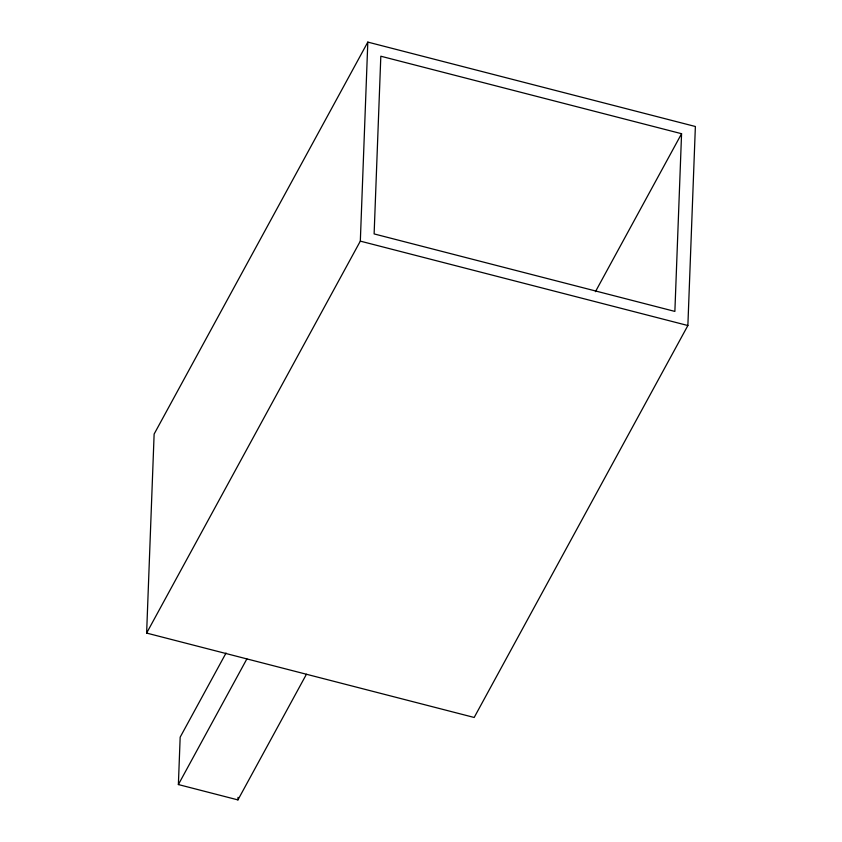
<?xml version="1.0" encoding="UTF-8"?>
<svg xmlns="http://www.w3.org/2000/svg" width="842" height="842" viewBox="0 0 842 842"><rect width="100%" height="100%" fill="white"/><g stroke="black" fill="none" stroke-linecap="round" stroke-linejoin="round"><path stroke-width="1.26" d="M146.624 633.079L154.128 434.051L367.817 42.1L695.376 126.5L687.872 325.528L474.183 717.468L146.624 633.079L360.323 241.128L367.817 42.1M306.435 674.253L237.928 799.9L178.378 784.555L180.167 737.171L226.045 653.024M237.928 799.9L238.033 797.342M681.567 133.71L674.874 311.414L374.122 233.918L380.816 56.214L681.567 133.71L595.441 291.679M178.378 784.555L246.885 658.907M360.323 241.128L687.872 325.528"/></g></svg>
